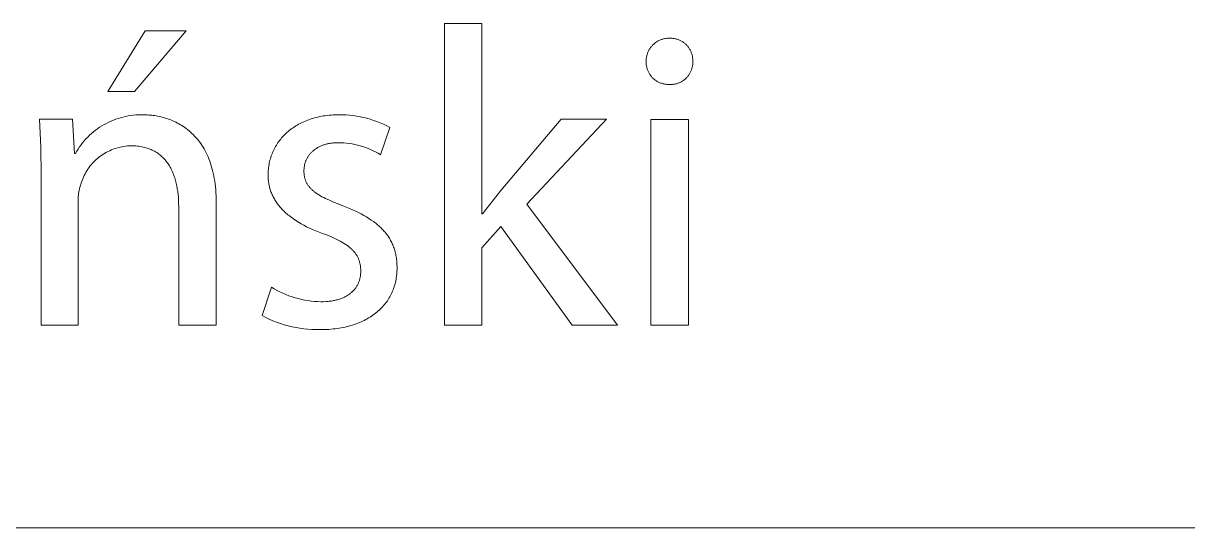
# Model space of a CAD drawing. Header units: millimetres. Extents: x 3269 to 7089, y 1744 to 4413.
# Drawn here: x 6548.9 to 6653.5, y 1743.8 to 1789.2 of the extents above; entities that cross this region are included whole.
import ezdxf

# ---------------------------------------------------------------- set-up
doc = ezdxf.new("R2010")
doc.units = ezdxf.units.MM
doc.header["$MEASUREMENT"] = 0
doc.layers.add('Domyślny', color=7, linetype='Continuous', true_color=0x000000)

msp = doc.modelspace()

# ---------------------------------------------------------------- linework, layer by layer
at = {"layer": 'Domyślny', "color": 18, "lineweight": 15, "true_color": 0x000000}
for p, q in [((6586.75, 1762.01), (6586.75, 1789.15)), ((6586.75, 1789.15), (6590.08, 1789.15)), ((6590.08, 1789.15), (6590.08, 1772.02)), ((6556.46, 1783.02), (6559.83, 1788.49)), ((6563.53, 1788.49), (6558.88, 1783.02)), ((6559.83, 1788.49), (6563.53, 1788.49)), ((6605.12, 1786.74), (6605.15, 1786.8)), ((6605.15, 1786.8), (6605.19, 1786.86)), ((6605.19, 1786.86), (6605.23, 1786.92)), ((6605.23, 1786.92), (6605.27, 1786.97)), ((6605.27, 1786.97), (6605.31, 1787.03)), ((6605.31, 1787.03), (6605.36, 1787.09)), ((6605.36, 1787.09), (6605.4, 1787.14)), ((6605.4, 1787.14), (6605.45, 1787.19)), ((6605.45, 1787.19), (6605.5, 1787.24)), ((6605.5, 1787.24), (6605.55, 1787.29)), ((6605.55, 1787.29), (6605.61, 1787.33)), ((6605.61, 1787.33), (6605.66, 1787.38)), ((6605.66, 1787.38), (6605.72, 1787.42)), ((6605.72, 1787.42), (6605.78, 1787.46)), ((6605.78, 1787.46), (6605.84, 1787.5)), ((6605.84, 1787.5), (6605.9, 1787.54)), ((6605.9, 1787.54), (6605.96, 1787.57)), ((6605.96, 1787.57), (6606.02, 1787.6)), ((6606.02, 1787.6), (6606.09, 1787.63)), ((6606.09, 1787.63), (6606.15, 1787.66)), ((6606.15, 1787.66), (6606.22, 1787.69)), ((6606.22, 1787.69), (6606.28, 1787.71)), ((6606.28, 1787.71), (6606.35, 1787.73)), ((6606.35, 1787.73), (6606.42, 1787.75)), ((6606.42, 1787.75), (6606.49, 1787.77)), ((6606.49, 1787.77), (6606.56, 1787.78)), ((6606.56, 1787.78), (6606.63, 1787.79)), ((6606.63, 1787.79), (6606.7, 1787.8)), ((6606.7, 1787.8), (6606.77, 1787.81)), ((6606.77, 1787.81), (6606.84, 1787.81)), ((6606.84, 1787.81), (6606.91, 1787.81)), ((6606.91, 1787.81), (6606.98, 1787.81)), ((6606.98, 1787.81), (6607.05, 1787.81)), ((6607.05, 1787.81), (6607.12, 1787.81)), ((6607.12, 1787.81), (6607.19, 1787.81)), ((6607.19, 1787.81), (6607.26, 1787.8)), ((6607.26, 1787.8), (6607.33, 1787.8)), ((6607.33, 1787.8), (6607.39, 1787.78)), ((6607.39, 1787.78), (6607.46, 1787.77)), ((6607.46, 1787.77), (6607.53, 1787.76)), ((6607.53, 1787.76), (6607.6, 1787.74)), ((6607.6, 1787.74), (6607.66, 1787.72)), ((6607.66, 1787.72), (6607.73, 1787.7)), ((6607.73, 1787.7), (6607.79, 1787.67)), ((6607.79, 1787.67), (6607.86, 1787.65)), ((6607.86, 1787.65), (6607.92, 1787.62)), ((6607.92, 1787.62), (6607.98, 1787.59)), ((6607.98, 1787.59), (6608.04, 1787.55)), ((6608.04, 1787.55), (6608.1, 1787.52)), ((6608.1, 1787.52), (6608.16, 1787.48)), ((6608.16, 1787.48), (6608.22, 1787.44)), ((6608.22, 1787.44), (6608.27, 1787.4)), ((6608.27, 1787.4), (6608.33, 1787.36)), ((6608.33, 1787.36), (6608.38, 1787.31)), ((6608.38, 1787.31), (6608.43, 1787.27)), ((6608.43, 1787.27), (6608.48, 1787.22)), ((6608.48, 1787.22), (6608.53, 1787.17)), ((6608.53, 1787.17), (6608.57, 1787.12)), ((6608.57, 1787.12), (6608.62, 1787.06)), ((6608.62, 1787.06), (6608.66, 1787.01)), ((6608.66, 1787.01), (6608.7, 1786.95)), ((6608.7, 1786.95), (6608.74, 1786.9)), ((6608.74, 1786.9), (6608.77, 1786.84)), ((6608.77, 1786.84), (6608.81, 1786.78)), ((6608.81, 1786.78), (6608.84, 1786.72)), ((6604.87, 1785.86), (6604.88, 1785.93)), ((6604.87, 1785.78), (6604.87, 1785.86)), ((6604.87, 1785.71), (6604.87, 1785.78)), ((6604.88, 1786), (6604.89, 1786.07)), ((6604.88, 1785.93), (6604.88, 1786)), ((6604.89, 1786.07), (6604.9, 1786.14)), ((6604.9, 1786.14), (6604.92, 1786.21)), ((6604.92, 1786.21), (6604.94, 1786.27)), ((6604.94, 1786.27), (6604.95, 1786.34)), ((6604.95, 1786.34), (6604.98, 1786.41)), ((6604.98, 1786.41), (6605, 1786.48)), ((6605, 1786.48), (6605.03, 1786.54)), ((6605.03, 1786.54), (6605.05, 1786.61)), ((6605.05, 1786.61), (6605.08, 1786.67)), ((6605.08, 1786.67), (6605.12, 1786.74)), ((6608.84, 1786.72), (6608.87, 1786.65)), ((6608.87, 1786.65), (6608.9, 1786.59)), ((6608.9, 1786.59), (6608.92, 1786.53)), ((6608.92, 1786.53), (6608.95, 1786.46)), ((6608.95, 1786.46), (6608.97, 1786.4)), ((6608.97, 1786.4), (6608.99, 1786.33)), ((6608.99, 1786.33), (6609.01, 1786.26)), ((6609.01, 1786.26), (6609.02, 1786.2)), ((6609.02, 1786.2), (6609.03, 1786.13)), ((6609.03, 1786.13), (6609.04, 1786.06)), ((6609.04, 1786.06), (6609.05, 1785.99)), ((6609.05, 1785.99), (6609.05, 1785.92)), ((6609.05, 1785.92), (6609.06, 1785.85)), ((6609.06, 1785.78), (6609.05, 1785.71)), ((6609.06, 1785.85), (6609.06, 1785.78)), ((6604.87, 1785.64), (6604.87, 1785.71)), ((6604.87, 1785.58), (6604.87, 1785.64)), ((6604.88, 1785.51), (6604.87, 1785.58)), ((6604.88, 1785.44), (6604.88, 1785.51)), ((6604.89, 1785.37), (6604.88, 1785.44)), ((6604.9, 1785.3), (6604.89, 1785.37)), ((6604.92, 1785.23), (6604.9, 1785.3)), ((6604.93, 1785.17), (6604.92, 1785.23)), ((6604.95, 1785.1), (6604.93, 1785.17)), ((6604.97, 1785.03), (6604.95, 1785.1)), ((6604.99, 1784.97), (6604.97, 1785.03)), ((6605.02, 1784.9), (6604.99, 1784.97)), ((6605.04, 1784.84), (6605.02, 1784.9)), ((6605.07, 1784.78), (6605.04, 1784.84)), ((6605.11, 1784.72), (6605.07, 1784.78)), ((6605.14, 1784.66), (6605.11, 1784.72)), ((6608.83, 1784.73), (6608.8, 1784.67)), ((6608.86, 1784.79), (6608.83, 1784.73)), ((6608.89, 1784.85), (6608.86, 1784.79)), ((6608.92, 1784.91), (6608.89, 1784.85)), ((6608.94, 1784.98), (6608.92, 1784.91)), ((6608.96, 1785.04), (6608.94, 1784.98)), ((6608.98, 1785.11), (6608.96, 1785.04)), ((6609, 1785.17), (6608.98, 1785.11)), ((6609.01, 1785.24), (6609, 1785.17)), ((6609.03, 1785.31), (6609.01, 1785.24)), ((6609.04, 1785.37), (6609.03, 1785.31)), ((6609.05, 1785.44), (6609.04, 1785.37)), ((6609.05, 1785.71), (6609.06, 1785.65)), ((6609.06, 1785.65), (6609.05, 1785.58)), ((6609.05, 1785.58), (6609.05, 1785.51)), ((6609.05, 1785.51), (6609.05, 1785.44)), ((6605.17, 1784.6), (6605.14, 1784.66)), ((6605.21, 1784.54), (6605.17, 1784.6)), ((6605.25, 1784.48), (6605.21, 1784.54)), ((6605.29, 1784.43), (6605.25, 1784.48)), ((6605.34, 1784.37), (6605.29, 1784.43)), ((6605.38, 1784.32), (6605.34, 1784.37)), ((6605.43, 1784.27), (6605.38, 1784.32)), ((6605.48, 1784.22), (6605.43, 1784.27)), ((6605.53, 1784.17), (6605.48, 1784.22)), ((6605.58, 1784.13), (6605.53, 1784.17)), ((6605.63, 1784.09), (6605.58, 1784.13)), ((6605.69, 1784.04), (6605.63, 1784.09)), ((6605.75, 1784), (6605.69, 1784.04)), ((6605.8, 1783.97), (6605.75, 1784)), ((6605.86, 1783.93), (6605.8, 1783.97)), ((6605.92, 1783.9), (6605.86, 1783.93)), ((6605.98, 1783.86), (6605.92, 1783.9)), ((6606.05, 1783.83), (6605.98, 1783.86)), ((6606.11, 1783.81), (6606.05, 1783.83)), ((6606.17, 1783.78), (6606.11, 1783.81)), ((6606.24, 1783.76), (6606.17, 1783.78)), ((6606.3, 1783.74), (6606.24, 1783.76)), ((6606.37, 1783.72), (6606.3, 1783.74)), ((6606.44, 1783.7), (6606.37, 1783.72)), ((6606.51, 1783.69), (6606.44, 1783.7)), ((6606.57, 1783.68), (6606.51, 1783.69)), ((6606.64, 1783.67), (6606.57, 1783.68)), ((6606.71, 1783.66), (6606.64, 1783.67)), ((6606.78, 1783.66), (6606.71, 1783.66)), ((6606.85, 1783.65), (6606.78, 1783.66)), ((6606.92, 1783.65), (6606.85, 1783.65)), ((6606.99, 1783.65), (6606.92, 1783.65)), ((6607.05, 1783.65), (6606.99, 1783.65)), ((6607.12, 1783.65), (6607.05, 1783.65)), ((6607.19, 1783.65), (6607.12, 1783.65)), ((6607.26, 1783.66), (6607.19, 1783.65)), ((6607.33, 1783.67), (6607.26, 1783.66)), ((6607.39, 1783.68), (6607.33, 1783.67)), ((6607.46, 1783.69), (6607.39, 1783.68)), ((6607.53, 1783.7), (6607.46, 1783.69)), ((6607.59, 1783.72), (6607.53, 1783.7)), ((6607.66, 1783.74), (6607.59, 1783.72)), ((6607.72, 1783.76), (6607.66, 1783.74)), ((6607.79, 1783.79), (6607.72, 1783.76)), ((6607.85, 1783.81), (6607.79, 1783.79)), ((6607.91, 1783.84), (6607.85, 1783.81)), ((6607.97, 1783.87), (6607.91, 1783.84)), ((6608.03, 1783.9), (6607.97, 1783.87)), ((6608.09, 1783.94), (6608.03, 1783.9)), ((6608.15, 1783.97), (6608.09, 1783.94)), ((6608.21, 1784.01), (6608.15, 1783.97)), ((6608.26, 1784.05), (6608.21, 1784.01)), ((6608.32, 1784.09), (6608.26, 1784.05)), ((6608.37, 1784.14), (6608.32, 1784.09)), ((6608.42, 1784.18), (6608.37, 1784.14)), ((6608.47, 1784.23), (6608.42, 1784.18)), ((6608.52, 1784.28), (6608.47, 1784.23)), ((6608.56, 1784.33), (6608.52, 1784.28)), ((6608.61, 1784.38), (6608.56, 1784.33)), ((6608.65, 1784.44), (6608.61, 1784.38)), ((6608.69, 1784.49), (6608.65, 1784.44)), ((6608.73, 1784.55), (6608.69, 1784.49)), ((6608.76, 1784.61), (6608.73, 1784.55)), ((6608.8, 1784.67), (6608.76, 1784.61)), ((6558.88, 1783.02), (6556.46, 1783.02)), ((6550.44, 1778.01), (6550.32, 1780.52)), ((6550.32, 1780.52), (6553.29, 1780.52)), ((6553.29, 1780.52), (6553.48, 1777.45)), ((6556.97, 1780.44), (6557.18, 1780.52)), ((6557.18, 1780.52), (6557.4, 1780.6)), ((6557.4, 1780.6), (6557.62, 1780.66)), ((6557.62, 1780.66), (6557.85, 1780.72)), ((6557.85, 1780.72), (6558.07, 1780.77)), ((6558.07, 1780.77), (6558.3, 1780.82)), ((6558.3, 1780.82), (6558.53, 1780.86)), ((6558.53, 1780.86), (6558.76, 1780.88)), ((6558.76, 1780.88), (6558.99, 1780.91)), ((6558.99, 1780.91), (6559.22, 1780.92)), ((6559.22, 1780.92), (6559.45, 1780.93)), ((6559.45, 1780.93), (6559.68, 1780.92)), ((6559.68, 1780.92), (6559.8, 1780.92)), ((6559.8, 1780.92), (6559.92, 1780.92)), ((6559.92, 1780.92), (6560.05, 1780.91)), ((6560.05, 1780.91), (6560.17, 1780.9)), ((6560.17, 1780.9), (6560.3, 1780.89)), ((6560.3, 1780.89), (6560.43, 1780.88)), ((6560.43, 1780.88), (6560.56, 1780.86)), ((6560.56, 1780.86), (6560.69, 1780.85)), ((6560.69, 1780.85), (6560.83, 1780.82)), ((6560.83, 1780.82), (6560.96, 1780.8)), ((6560.96, 1780.8), (6561.1, 1780.77)), ((6561.1, 1780.77), (6561.23, 1780.74)), ((6561.23, 1780.74), (6561.37, 1780.71)), ((6561.37, 1780.71), (6561.5, 1780.67)), ((6561.5, 1780.67), (6561.64, 1780.63)), ((6561.64, 1780.63), (6561.78, 1780.59)), ((6561.78, 1780.59), (6561.92, 1780.54)), ((6561.92, 1780.54), (6562.05, 1780.49)), ((6562.05, 1780.49), (6562.19, 1780.43)), ((6574.44, 1780.45), (6574.59, 1780.5)), ((6574.59, 1780.5), (6574.74, 1780.55)), ((6574.74, 1780.55), (6574.89, 1780.6)), ((6574.89, 1780.6), (6575.04, 1780.64)), ((6575.04, 1780.64), (6575.2, 1780.68)), ((6575.2, 1780.68), (6575.36, 1780.72)), ((6575.36, 1780.72), (6575.52, 1780.76)), ((6575.52, 1780.76), (6575.68, 1780.79)), ((6575.68, 1780.79), (6575.85, 1780.82)), ((6575.85, 1780.82), (6576.02, 1780.84)), ((6576.02, 1780.84), (6576.19, 1780.87)), ((6576.19, 1780.87), (6576.36, 1780.89)), ((6576.36, 1780.89), (6576.54, 1780.9)), ((6576.54, 1780.9), (6576.72, 1780.91)), ((6576.72, 1780.91), (6576.9, 1780.92)), ((6576.9, 1780.92), (6577.08, 1780.93)), ((6577.08, 1780.93), (6577.27, 1780.93)), ((6577.27, 1780.93), (6577.58, 1780.93)), ((6577.58, 1780.93), (6577.9, 1780.91)), ((6577.9, 1780.91), (6578.21, 1780.89)), ((6578.21, 1780.89), (6578.53, 1780.85)), ((6578.53, 1780.85), (6578.84, 1780.81)), ((6578.84, 1780.81), (6579.15, 1780.75)), ((6579.15, 1780.75), (6579.46, 1780.69)), ((6579.46, 1780.69), (6579.77, 1780.61)), ((6579.77, 1780.61), (6580.07, 1780.52)), ((6580.07, 1780.52), (6580.37, 1780.42)), ((6591.81, 1774.13), (6597.23, 1780.52)), ((6601.29, 1780.52), (6594.14, 1772.9)), ((6597.23, 1780.52), (6601.29, 1780.52)), ((6605.3, 1780.51), (6608.67, 1780.51)), ((6605.3, 1762), (6605.3, 1780.51)), ((6608.67, 1780.51), (6608.67, 1762)), ((6555.19, 1779.39), (6555.37, 1779.53)), ((6555.37, 1779.53), (6555.55, 1779.67)), ((6555.55, 1779.67), (6555.74, 1779.8)), ((6555.74, 1779.8), (6555.94, 1779.92)), ((6555.94, 1779.92), (6556.14, 1780.04)), ((6556.14, 1780.04), (6556.34, 1780.15)), ((6556.34, 1780.15), (6556.55, 1780.25)), ((6556.55, 1780.25), (6556.76, 1780.35)), ((6556.76, 1780.35), (6556.97, 1780.44)), ((6562.19, 1780.43), (6562.33, 1780.38)), ((6562.33, 1780.38), (6562.46, 1780.31)), ((6562.46, 1780.31), (6562.6, 1780.25)), ((6562.6, 1780.25), (6562.74, 1780.18)), ((6562.74, 1780.18), (6562.87, 1780.11)), ((6562.87, 1780.11), (6563.01, 1780.03)), ((6563.01, 1780.03), (6563.14, 1779.95)), ((6563.14, 1779.95), (6563.27, 1779.86)), ((6563.27, 1779.86), (6563.4, 1779.77)), ((6563.4, 1779.77), (6563.53, 1779.68)), ((6563.53, 1779.68), (6563.66, 1779.58)), ((6563.66, 1779.58), (6563.78, 1779.47)), ((6563.78, 1779.47), (6563.91, 1779.37)), ((6572.68, 1779.42), (6572.79, 1779.51)), ((6572.79, 1779.51), (6572.9, 1779.6)), ((6572.9, 1779.6), (6573.02, 1779.68)), ((6573.02, 1779.68), (6573.13, 1779.76)), ((6573.13, 1779.76), (6573.25, 1779.84)), ((6573.25, 1779.84), (6573.37, 1779.92)), ((6573.37, 1779.92), (6573.5, 1780)), ((6573.5, 1780), (6573.62, 1780.07)), ((6573.62, 1780.07), (6573.75, 1780.14)), ((6573.75, 1780.14), (6573.89, 1780.21)), ((6573.89, 1780.21), (6574.02, 1780.27)), ((6574.02, 1780.27), (6574.16, 1780.33)), ((6574.16, 1780.33), (6574.3, 1780.39)), ((6574.3, 1780.39), (6574.44, 1780.45)), ((6580.37, 1780.42), (6580.67, 1780.32)), ((6580.67, 1780.32), (6580.97, 1780.2)), ((6580.97, 1780.2), (6581.26, 1780.07)), ((6581.82, 1779.78), (6580.98, 1777.34)), ((6581.26, 1780.07), (6581.54, 1779.93)), ((6581.54, 1779.93), (6581.82, 1779.78)), ((6554.07, 1778.22), (6554.21, 1778.4)), ((6554.21, 1778.4), (6554.36, 1778.58)), ((6554.36, 1778.58), (6554.51, 1778.75)), ((6554.51, 1778.75), (6554.67, 1778.92)), ((6554.67, 1778.92), (6554.84, 1779.08)), ((6554.84, 1779.08), (6555.01, 1779.24)), ((6555.01, 1779.24), (6555.19, 1779.39)), ((6563.91, 1779.37), (6564.03, 1779.25)), ((6564.03, 1779.25), (6564.15, 1779.14)), ((6564.15, 1779.14), (6564.27, 1779.01)), ((6564.27, 1779.01), (6564.38, 1778.89)), ((6564.38, 1778.89), (6564.5, 1778.76)), ((6564.5, 1778.76), (6564.61, 1778.62)), ((6564.61, 1778.62), (6564.72, 1778.48)), ((6564.72, 1778.48), (6564.82, 1778.33)), ((6571.7, 1778.3), (6571.77, 1778.42)), ((6571.77, 1778.42), (6571.85, 1778.52)), ((6571.85, 1778.52), (6571.93, 1778.63)), ((6571.93, 1778.63), (6572.02, 1778.74)), ((6572.02, 1778.74), (6572.1, 1778.84)), ((6572.1, 1778.84), (6572.19, 1778.94)), ((6572.19, 1778.94), (6572.28, 1779.04)), ((6572.28, 1779.04), (6572.38, 1779.14)), ((6572.38, 1779.14), (6572.48, 1779.24)), ((6572.48, 1779.24), (6572.58, 1779.33)), ((6572.58, 1779.33), (6572.68, 1779.42)), ((6576.83, 1778.4), (6576.74, 1778.39)), ((6576.92, 1778.4), (6576.83, 1778.4)), ((6577.01, 1778.41), (6576.92, 1778.4)), ((6577.1, 1778.41), (6577.01, 1778.41)), ((6577.19, 1778.41), (6577.1, 1778.41)), ((6577.44, 1778.41), (6577.19, 1778.41)), ((6577.69, 1778.39), (6577.44, 1778.41)), ((6577.94, 1778.37), (6577.69, 1778.39)), ((6550.47, 1775.5), (6550.44, 1778.01)), ((6553.48, 1777.45), (6553.56, 1777.45)), ((6553.56, 1777.45), (6553.68, 1777.65)), ((6553.68, 1777.65), (6553.8, 1777.85)), ((6553.8, 1777.85), (6553.93, 1778.04)), ((6553.93, 1778.04), (6554.07, 1778.22)), ((6556.08, 1777.39), (6555.94, 1777.3)), ((6556.22, 1777.48), (6556.08, 1777.39)), ((6556.36, 1777.56), (6556.22, 1777.48)), ((6556.51, 1777.63), (6556.36, 1777.56)), ((6556.66, 1777.7), (6556.51, 1777.63)), ((6556.81, 1777.77), (6556.66, 1777.7)), ((6556.96, 1777.83), (6556.81, 1777.77)), ((6557.11, 1777.89), (6556.96, 1777.83)), ((6557.27, 1777.94), (6557.11, 1777.89)), ((6557.43, 1777.98), (6557.27, 1777.94)), ((6557.59, 1778.02), (6557.43, 1777.98)), ((6557.75, 1778.05), (6557.59, 1778.02)), ((6557.91, 1778.08), (6557.75, 1778.05)), ((6558.07, 1778.1), (6557.91, 1778.08)), ((6558.23, 1778.12), (6558.07, 1778.1)), ((6558.4, 1778.13), (6558.23, 1778.12)), ((6558.56, 1778.14), (6558.4, 1778.13)), ((6558.71, 1778.14), (6558.56, 1778.14)), ((6558.85, 1778.13), (6558.71, 1778.14)), ((6558.99, 1778.12), (6558.85, 1778.13)), ((6559.13, 1778.11), (6558.99, 1778.12)), ((6559.27, 1778.09), (6559.13, 1778.11)), ((6559.4, 1778.07), (6559.27, 1778.09)), ((6559.53, 1778.05), (6559.4, 1778.07)), ((6559.66, 1778.02), (6559.53, 1778.05)), ((6559.78, 1778), (6559.66, 1778.02)), ((6559.9, 1777.96), (6559.78, 1778)), ((6560.02, 1777.93), (6559.9, 1777.96)), ((6560.14, 1777.89), (6560.02, 1777.93)), ((6560.25, 1777.85), (6560.14, 1777.89)), ((6560.36, 1777.8), (6560.25, 1777.85)), ((6560.47, 1777.75), (6560.36, 1777.8)), ((6560.57, 1777.7), (6560.47, 1777.75)), ((6560.67, 1777.65), (6560.57, 1777.7)), ((6560.77, 1777.59), (6560.67, 1777.65)), ((6560.87, 1777.53), (6560.77, 1777.59)), ((6560.96, 1777.47), (6560.87, 1777.53)), ((6561.05, 1777.4), (6560.96, 1777.47)), ((6561.14, 1777.34), (6561.05, 1777.4)), ((6564.82, 1778.33), (6564.93, 1778.18)), ((6564.93, 1778.18), (6565.03, 1778.02)), ((6565.03, 1778.02), (6565.12, 1777.86)), ((6565.12, 1777.86), (6565.22, 1777.69)), ((6565.22, 1777.69), (6565.31, 1777.51)), ((6565.31, 1777.51), (6565.39, 1777.33)), ((6571.17, 1777.23), (6571.22, 1777.36)), ((6571.22, 1777.36), (6571.27, 1777.48)), ((6571.27, 1777.48), (6571.32, 1777.6)), ((6571.32, 1777.6), (6571.37, 1777.72)), ((6571.37, 1777.72), (6571.43, 1777.84)), ((6571.43, 1777.84), (6571.49, 1777.96)), ((6571.49, 1777.96), (6571.56, 1778.08)), ((6571.56, 1778.08), (6571.63, 1778.19)), ((6571.63, 1778.19), (6571.7, 1778.3)), ((6574.63, 1777.39), (6574.59, 1777.34)), ((6574.67, 1777.44), (6574.63, 1777.39)), ((6574.71, 1777.49), (6574.67, 1777.44)), ((6574.75, 1777.53), (6574.71, 1777.49)), ((6574.8, 1777.58), (6574.75, 1777.53)), ((6574.85, 1777.62), (6574.8, 1777.58)), ((6574.9, 1777.67), (6574.85, 1777.62)), ((6574.95, 1777.71), (6574.9, 1777.67)), ((6575, 1777.75), (6574.95, 1777.71)), ((6575.05, 1777.79), (6575, 1777.75)), ((6575.1, 1777.83), (6575.05, 1777.79)), ((6575.16, 1777.87), (6575.1, 1777.83)), ((6575.22, 1777.9), (6575.16, 1777.87)), ((6575.27, 1777.94), (6575.22, 1777.9)), ((6575.33, 1777.98), (6575.27, 1777.94)), ((6575.4, 1778.01), (6575.33, 1777.98)), ((6575.46, 1778.04), (6575.4, 1778.01)), ((6575.52, 1778.07), (6575.46, 1778.04)), ((6575.59, 1778.1), (6575.52, 1778.07)), ((6575.66, 1778.13), (6575.59, 1778.1)), ((6575.72, 1778.16), (6575.66, 1778.13)), ((6575.79, 1778.19), (6575.72, 1778.16)), ((6575.86, 1778.21), (6575.79, 1778.19)), ((6575.94, 1778.23), (6575.86, 1778.21)), ((6576.01, 1778.26), (6575.94, 1778.23)), ((6576.09, 1778.28), (6576.01, 1778.26)), ((6576.16, 1778.3), (6576.09, 1778.28)), ((6576.24, 1778.31), (6576.16, 1778.3)), ((6576.32, 1778.33), (6576.24, 1778.31)), ((6576.4, 1778.35), (6576.32, 1778.33)), ((6576.48, 1778.36), (6576.4, 1778.35)), ((6576.57, 1778.37), (6576.48, 1778.36)), ((6576.65, 1778.38), (6576.57, 1778.37)), ((6576.74, 1778.39), (6576.65, 1778.38)), ((6578.18, 1778.34), (6577.94, 1778.37)), ((6578.43, 1778.3), (6578.18, 1778.34)), ((6578.68, 1778.26), (6578.43, 1778.3)), ((6578.92, 1778.2), (6578.68, 1778.26)), ((6579.16, 1778.14), (6578.92, 1778.2)), ((6579.4, 1778.07), (6579.16, 1778.14)), ((6579.63, 1777.99), (6579.4, 1778.07)), ((6579.87, 1777.9), (6579.63, 1777.99)), ((6580.1, 1777.8), (6579.87, 1777.9)), ((6580.32, 1777.7), (6580.1, 1777.8)), ((6580.55, 1777.59), (6580.32, 1777.7)), ((6580.77, 1777.47), (6580.55, 1777.59)), ((6580.98, 1777.34), (6580.77, 1777.47)), ((6554.98, 1776.42), (6554.87, 1776.3)), ((6555.08, 1776.55), (6554.98, 1776.42)), ((6555.2, 1776.67), (6555.08, 1776.55)), ((6555.31, 1776.78), (6555.2, 1776.67)), ((6555.43, 1776.9), (6555.31, 1776.78)), ((6555.55, 1777), (6555.43, 1776.9)), ((6555.68, 1777.11), (6555.55, 1777)), ((6555.81, 1777.21), (6555.68, 1777.11)), ((6555.94, 1777.3), (6555.81, 1777.21)), ((6561.23, 1777.26), (6561.14, 1777.34)), ((6561.31, 1777.19), (6561.23, 1777.26)), ((6561.39, 1777.12), (6561.31, 1777.19)), ((6561.47, 1777.04), (6561.39, 1777.12)), ((6561.55, 1776.96), (6561.47, 1777.04)), ((6561.62, 1776.87), (6561.55, 1776.96)), ((6561.7, 1776.79), (6561.62, 1776.87)), ((6561.76, 1776.7), (6561.7, 1776.79)), ((6561.83, 1776.61), (6561.76, 1776.7)), ((6561.9, 1776.52), (6561.83, 1776.61)), ((6561.96, 1776.42), (6561.9, 1776.52)), ((6562.02, 1776.33), (6561.96, 1776.42)), ((6562.07, 1776.23), (6562.02, 1776.33)), ((6565.39, 1777.33), (6565.48, 1777.15)), ((6565.48, 1777.15), (6565.56, 1776.96)), ((6565.56, 1776.96), (6565.63, 1776.76)), ((6565.63, 1776.76), (6565.7, 1776.56)), ((6565.7, 1776.56), (6565.77, 1776.35)), ((6565.77, 1776.35), (6565.83, 1776.13)), ((6570.92, 1776.19), (6570.94, 1776.32)), ((6570.94, 1776.32), (6570.97, 1776.45)), ((6570.97, 1776.45), (6570.99, 1776.59)), ((6570.99, 1776.59), (6571.02, 1776.72)), ((6571.02, 1776.72), (6571.05, 1776.85)), ((6571.05, 1776.85), (6571.09, 1776.98)), ((6571.09, 1776.98), (6571.13, 1777.1)), ((6571.13, 1777.1), (6571.17, 1777.23)), ((6574.14, 1776.32), (6574.13, 1776.26)), ((6574.15, 1776.39), (6574.14, 1776.32)), ((6574.16, 1776.45), (6574.15, 1776.39)), ((6574.18, 1776.51), (6574.16, 1776.45)), ((6574.19, 1776.57), (6574.18, 1776.51)), ((6574.21, 1776.63), (6574.19, 1776.57)), ((6574.23, 1776.69), (6574.21, 1776.63)), ((6574.25, 1776.75), (6574.23, 1776.69)), ((6574.28, 1776.8), (6574.25, 1776.75)), ((6574.3, 1776.86), (6574.28, 1776.8)), ((6574.33, 1776.92), (6574.3, 1776.86)), ((6574.35, 1776.97), (6574.33, 1776.92)), ((6574.38, 1777.03), (6574.35, 1776.97)), ((6574.41, 1777.08), (6574.38, 1777.03)), ((6574.45, 1777.13), (6574.41, 1777.08)), ((6574.48, 1777.19), (6574.45, 1777.13)), ((6574.51, 1777.24), (6574.48, 1777.19)), ((6574.55, 1777.29), (6574.51, 1777.24)), ((6574.59, 1777.34), (6574.55, 1777.29)), ((6550.47, 1762.01), (6550.47, 1775.5)), ((6554.28, 1775.32), (6554.22, 1775.17)), ((6554.35, 1775.47), (6554.28, 1775.32)), ((6554.43, 1775.61), (6554.35, 1775.47)), ((6554.51, 1775.75), (6554.43, 1775.61)), ((6554.59, 1775.89), (6554.51, 1775.75)), ((6554.68, 1776.03), (6554.59, 1775.89)), ((6554.78, 1776.17), (6554.68, 1776.03)), ((6554.87, 1776.3), (6554.78, 1776.17)), ((6562.13, 1776.13), (6562.07, 1776.23)), ((6562.18, 1776.03), (6562.13, 1776.13)), ((6562.23, 1775.92), (6562.18, 1776.03)), ((6562.28, 1775.81), (6562.23, 1775.92)), ((6562.33, 1775.71), (6562.28, 1775.81)), ((6562.37, 1775.6), (6562.33, 1775.71)), ((6562.41, 1775.48), (6562.37, 1775.6)), ((6562.45, 1775.37), (6562.41, 1775.48)), ((6562.49, 1775.26), (6562.45, 1775.37)), ((6562.53, 1775.14), (6562.49, 1775.26)), ((6565.83, 1776.13), (6565.89, 1775.91)), ((6565.89, 1775.91), (6565.95, 1775.68)), ((6565.95, 1775.68), (6566, 1775.45)), ((6566, 1775.45), (6566.04, 1775.21)), ((6570.88, 1775.64), (6570.89, 1775.78)), ((6570.88, 1775.5), (6570.88, 1775.64)), ((6570.88, 1775.39), (6570.88, 1775.5)), ((6570.89, 1775.29), (6570.88, 1775.39)), ((6570.89, 1775.78), (6570.9, 1775.91)), ((6570.89, 1775.19), (6570.89, 1775.29)), ((6570.9, 1775.91), (6570.91, 1776.05)), ((6570.91, 1776.05), (6570.92, 1776.19)), ((6574.11, 1776.07), (6574.1, 1776.01)), ((6574.1, 1776.01), (6574.1, 1775.94)), ((6574.1, 1775.94), (6574.1, 1775.88)), ((6574.1, 1775.88), (6574.1, 1775.81)), ((6574.1, 1775.81), (6574.1, 1775.74)), ((6574.1, 1775.74), (6574.11, 1775.67)), ((6574.12, 1776.2), (6574.11, 1776.14)), ((6574.11, 1776.14), (6574.11, 1776.07)), ((6574.11, 1775.67), (6574.11, 1775.6)), ((6574.11, 1775.6), (6574.12, 1775.54)), ((6574.13, 1776.26), (6574.12, 1776.2)), ((6574.12, 1775.54), (6574.13, 1775.47)), ((6574.13, 1775.47), (6574.14, 1775.41)), ((6574.14, 1775.41), (6574.15, 1775.34)), ((6574.15, 1775.34), (6574.16, 1775.28)), ((6574.16, 1775.28), (6574.18, 1775.22)), ((6553.94, 1774.28), (6553.9, 1774.14)), ((6553.97, 1774.42), (6553.94, 1774.28)), ((6554.01, 1774.56), (6553.97, 1774.42)), ((6554.06, 1774.7), (6554.01, 1774.56)), ((6554.11, 1774.86), (6554.06, 1774.7)), ((6554.16, 1775.01), (6554.11, 1774.86)), ((6554.22, 1775.17), (6554.16, 1775.01)), ((6562.56, 1775.02), (6562.53, 1775.14)), ((6562.59, 1774.9), (6562.56, 1775.02)), ((6562.62, 1774.78), (6562.59, 1774.9)), ((6562.68, 1774.53), (6562.62, 1774.78)), ((6562.72, 1774.28), (6562.68, 1774.53)), ((6562.76, 1774.02), (6562.72, 1774.28)), ((6566.04, 1775.21), (6566.08, 1774.96)), ((6566.08, 1774.96), (6566.12, 1774.71)), ((6566.12, 1774.71), (6566.15, 1774.45)), ((6566.15, 1774.45), (6566.17, 1774.18)), ((6570.9, 1775.09), (6570.89, 1775.19)), ((6570.91, 1774.99), (6570.9, 1775.09)), ((6570.92, 1774.89), (6570.91, 1774.99)), ((6570.94, 1774.79), (6570.92, 1774.89)), ((6570.95, 1774.69), (6570.94, 1774.79)), ((6570.97, 1774.59), (6570.95, 1774.69)), ((6571, 1774.49), (6570.97, 1774.59)), ((6571.02, 1774.39), (6571, 1774.49)), ((6571.05, 1774.29), (6571.02, 1774.39)), ((6571.08, 1774.2), (6571.05, 1774.29)), ((6574.18, 1775.22), (6574.2, 1775.16)), ((6574.2, 1775.16), (6574.22, 1775.1)), ((6574.22, 1775.1), (6574.24, 1775.04)), ((6574.24, 1775.04), (6574.26, 1774.99)), ((6574.26, 1774.99), (6574.28, 1774.93)), ((6574.28, 1774.93), (6574.31, 1774.87)), ((6574.31, 1774.87), (6574.33, 1774.82)), ((6574.33, 1774.82), (6574.36, 1774.76)), ((6574.36, 1774.76), (6574.39, 1774.71)), ((6574.39, 1774.71), (6574.43, 1774.66)), ((6574.43, 1774.66), (6574.46, 1774.61)), ((6574.46, 1774.61), (6574.5, 1774.56)), ((6574.5, 1774.56), (6574.53, 1774.51)), ((6574.53, 1774.51), (6574.57, 1774.46)), ((6574.57, 1774.46), (6574.61, 1774.41)), ((6574.61, 1774.41), (6574.66, 1774.36)), ((6574.66, 1774.36), (6574.7, 1774.31)), ((6574.7, 1774.31), (6574.75, 1774.26)), ((6574.75, 1774.26), (6574.79, 1774.22)), ((6574.79, 1774.22), (6574.84, 1774.17)), ((6553.82, 1773.42), (6553.81, 1773.27)), ((6553.81, 1773.27), (6553.81, 1773.13)), ((6553.84, 1773.71), (6553.82, 1773.56)), ((6553.82, 1773.56), (6553.82, 1773.42)), ((6553.85, 1773.85), (6553.84, 1773.71)), ((6553.88, 1774), (6553.85, 1773.85)), ((6553.9, 1774.14), (6553.88, 1774)), ((6562.79, 1773.76), (6562.76, 1774.02)), ((6562.82, 1773.49), (6562.79, 1773.76)), ((6562.83, 1773.22), (6562.82, 1773.49)), ((6562.84, 1772.95), (6562.83, 1773.22)), ((6566.17, 1774.18), (6566.19, 1773.91)), ((6566.19, 1773.91), (6566.21, 1773.63)), ((6566.21, 1773.63), (6566.21, 1773.34)), ((6566.21, 1773.34), (6566.22, 1773.05)), ((6571.11, 1774.1), (6571.08, 1774.2)), ((6571.14, 1774.01), (6571.11, 1774.1)), ((6571.18, 1773.91), (6571.14, 1774.01)), ((6571.22, 1773.82), (6571.18, 1773.91)), ((6571.26, 1773.73), (6571.22, 1773.82)), ((6571.3, 1773.63), (6571.26, 1773.73)), ((6571.35, 1773.54), (6571.3, 1773.63)), ((6571.4, 1773.45), (6571.35, 1773.54)), ((6571.45, 1773.36), (6571.4, 1773.45)), ((6571.5, 1773.27), (6571.45, 1773.36)), ((6571.55, 1773.18), (6571.5, 1773.27)), ((6571.61, 1773.09), (6571.55, 1773.18)), ((6574.84, 1774.17), (6574.89, 1774.12)), ((6574.89, 1774.12), (6574.95, 1774.08)), ((6574.95, 1774.08), (6575, 1774.03)), ((6575, 1774.03), (6575.06, 1773.99)), ((6575.06, 1773.99), (6575.12, 1773.95)), ((6575.12, 1773.95), (6575.18, 1773.9)), ((6575.18, 1773.9), (6575.3, 1773.82)), ((6575.3, 1773.82), (6575.44, 1773.73)), ((6575.44, 1773.73), (6575.58, 1773.65)), ((6575.58, 1773.65), (6575.72, 1773.56)), ((6575.72, 1773.56), (6575.88, 1773.48)), ((6575.88, 1773.48), (6576.04, 1773.4)), ((6576.04, 1773.4), (6576.39, 1773.24)), ((6576.39, 1773.24), (6576.76, 1773.07)), ((6590.16, 1772.02), (6591.81, 1774.13)), ((6553.81, 1773.13), (6553.81, 1762.01)), ((6562.85, 1772.67), (6562.84, 1772.95)), ((6562.85, 1762.01), (6562.85, 1772.67)), ((6566.22, 1773.05), (6566.22, 1762.01)), ((6571.67, 1773.01), (6571.61, 1773.09)), ((6571.73, 1772.92), (6571.67, 1773.01)), ((6571.8, 1772.83), (6571.73, 1772.92)), ((6571.87, 1772.75), (6571.8, 1772.83)), ((6571.94, 1772.66), (6571.87, 1772.75)), ((6572.01, 1772.58), (6571.94, 1772.66)), ((6572.08, 1772.5), (6572.01, 1772.58)), ((6572.16, 1772.41), (6572.08, 1772.5)), ((6572.24, 1772.33), (6572.16, 1772.41)), ((6572.32, 1772.25), (6572.24, 1772.33)), ((6572.4, 1772.17), (6572.32, 1772.25)), ((6572.49, 1772.09), (6572.4, 1772.17)), ((6576.76, 1773.07), (6577.17, 1772.91)), ((6577.17, 1772.91), (6577.61, 1772.74)), ((6577.61, 1772.74), (6577.91, 1772.62)), ((6577.91, 1772.62), (6578.19, 1772.51)), ((6578.19, 1772.51), (6578.47, 1772.39)), ((6578.47, 1772.39), (6578.74, 1772.26)), ((6578.74, 1772.26), (6579, 1772.14)), ((6579, 1772.14), (6579.25, 1772.01)), ((6594.14, 1772.9), (6602.28, 1762.01)), ((6572.58, 1772.01), (6572.49, 1772.09)), ((6572.67, 1771.93), (6572.58, 1772.01)), ((6572.77, 1771.86), (6572.67, 1771.93)), ((6572.96, 1771.71), (6572.77, 1771.86)), ((6573.17, 1771.56), (6572.96, 1771.71)), ((6573.38, 1771.41), (6573.17, 1771.56)), ((6573.61, 1771.27), (6573.38, 1771.41)), ((6573.84, 1771.13), (6573.61, 1771.27)), ((6574.09, 1771), (6573.84, 1771.13)), ((6579.25, 1772.01), (6579.49, 1771.88)), ((6579.49, 1771.88), (6579.73, 1771.74)), ((6579.73, 1771.74), (6579.95, 1771.61)), ((6579.95, 1771.61), (6580.16, 1771.46)), ((6580.16, 1771.46), (6580.37, 1771.32)), ((6580.37, 1771.32), (6580.47, 1771.24)), ((6580.47, 1771.24), (6580.56, 1771.17)), ((6580.56, 1771.17), (6580.66, 1771.09)), ((6580.66, 1771.09), (6580.75, 1771.01)), ((6590.08, 1772.02), (6590.16, 1772.02)), ((6574.34, 1770.86), (6574.09, 1771)), ((6574.61, 1770.73), (6574.34, 1770.86)), ((6574.88, 1770.61), (6574.61, 1770.73)), ((6575.17, 1770.49), (6574.88, 1770.61)), ((6575.46, 1770.37), (6575.17, 1770.49)), ((6575.77, 1770.26), (6575.46, 1770.37)), ((6576.21, 1770.09), (6575.77, 1770.26)), ((6576.63, 1769.91), (6576.21, 1770.09)), ((6580.75, 1771.01), (6580.84, 1770.94)), ((6580.84, 1770.94), (6580.92, 1770.86)), ((6580.92, 1770.86), (6581.01, 1770.78)), ((6581.01, 1770.78), (6581.09, 1770.7)), ((6581.09, 1770.7), (6581.17, 1770.61)), ((6581.17, 1770.61), (6581.25, 1770.53)), ((6581.25, 1770.53), (6581.32, 1770.44)), ((6581.32, 1770.44), (6581.39, 1770.36)), ((6581.39, 1770.36), (6581.46, 1770.27)), ((6581.46, 1770.27), (6581.53, 1770.18)), ((6581.53, 1770.18), (6581.6, 1770.09)), ((6581.6, 1770.09), (6581.66, 1770)), ((6591.81, 1770.88), (6590.08, 1768.97)), ((6598.2, 1762.01), (6591.81, 1770.88)), ((6576.82, 1769.83), (6576.63, 1769.91)), ((6577.01, 1769.74), (6576.82, 1769.83)), ((6577.19, 1769.65), (6577.01, 1769.74)), ((6577.36, 1769.57), (6577.19, 1769.65)), ((6577.52, 1769.48), (6577.36, 1769.57)), ((6577.67, 1769.39), (6577.52, 1769.48)), ((6577.81, 1769.29), (6577.67, 1769.39)), ((6577.95, 1769.2), (6577.81, 1769.29)), ((6578.02, 1769.16), (6577.95, 1769.2)), ((6578.08, 1769.11), (6578.02, 1769.16)), ((6578.14, 1769.06), (6578.08, 1769.11)), ((6578.2, 1769.01), (6578.14, 1769.06)), ((6578.26, 1768.96), (6578.2, 1769.01)), ((6581.66, 1770), (6581.72, 1769.91)), ((6581.72, 1769.91), (6581.78, 1769.82)), ((6581.78, 1769.82), (6581.84, 1769.72)), ((6581.84, 1769.72), (6581.89, 1769.63)), ((6581.89, 1769.63), (6581.94, 1769.53)), ((6581.94, 1769.53), (6581.99, 1769.43)), ((6581.99, 1769.43), (6582.04, 1769.33)), ((6582.04, 1769.33), (6582.08, 1769.23)), ((6582.08, 1769.23), (6582.12, 1769.13)), ((6582.12, 1769.13), (6582.16, 1769.03)), ((6582.16, 1769.03), (6582.2, 1768.92)), ((6578.32, 1768.91), (6578.26, 1768.96)), ((6578.37, 1768.87), (6578.32, 1768.91)), ((6578.42, 1768.82), (6578.37, 1768.87)), ((6578.47, 1768.76), (6578.42, 1768.82)), ((6578.52, 1768.71), (6578.47, 1768.76)), ((6578.57, 1768.66), (6578.52, 1768.71)), ((6578.62, 1768.61), (6578.57, 1768.66)), ((6578.66, 1768.56), (6578.62, 1768.61)), ((6578.7, 1768.5), (6578.66, 1768.56)), ((6578.74, 1768.45), (6578.7, 1768.5)), ((6578.78, 1768.4), (6578.74, 1768.45)), ((6578.82, 1768.34), (6578.78, 1768.4)), ((6578.85, 1768.28), (6578.82, 1768.34)), ((6578.88, 1768.23), (6578.85, 1768.28)), ((6578.92, 1768.17), (6578.88, 1768.23)), ((6578.94, 1768.11), (6578.92, 1768.17)), ((6578.97, 1768.05), (6578.94, 1768.11)), ((6579, 1767.99), (6578.97, 1768.05)), ((6579.02, 1767.93), (6579, 1767.99)), ((6579.05, 1767.87), (6579.02, 1767.93)), ((6582.2, 1768.92), (6582.23, 1768.81)), ((6582.23, 1768.81), (6582.27, 1768.71)), ((6582.27, 1768.71), (6582.3, 1768.6)), ((6582.3, 1768.6), (6582.32, 1768.49)), ((6582.32, 1768.49), (6582.35, 1768.37)), ((6582.35, 1768.37), (6582.37, 1768.26)), ((6582.37, 1768.26), (6582.39, 1768.14)), ((6582.39, 1768.14), (6582.41, 1768.03)), ((6582.41, 1768.03), (6582.43, 1767.91)), ((6590.08, 1768.97), (6590.08, 1762.01)), ((6579.07, 1767.81), (6579.05, 1767.87)), ((6579.09, 1767.75), (6579.07, 1767.81)), ((6579.11, 1767.68), (6579.09, 1767.75)), ((6579.12, 1767.62), (6579.11, 1767.68)), ((6579.14, 1767.55), (6579.12, 1767.62)), ((6579.15, 1767.49), (6579.14, 1767.55)), ((6579.17, 1767.42), (6579.15, 1767.49)), ((6579.18, 1767.35), (6579.17, 1767.42)), ((6579.19, 1767.28), (6579.18, 1767.35)), ((6579.19, 1767.21), (6579.19, 1767.28)), ((6579.2, 1767.14), (6579.19, 1767.21)), ((6579.21, 1767.07), (6579.2, 1767.14)), ((6579.21, 1767), (6579.21, 1767.07)), ((6579.21, 1766.92), (6579.21, 1767)), ((6579.21, 1766.85), (6579.21, 1766.92)), ((6582.43, 1767.91), (6582.44, 1767.79)), ((6582.44, 1767.79), (6582.45, 1767.67)), ((6582.45, 1767.67), (6582.46, 1767.55)), ((6582.46, 1767.55), (6582.46, 1767.42)), ((6582.46, 1767.42), (6582.47, 1767.29)), ((6582.47, 1767.01), (6582.46, 1766.86)), ((6582.47, 1767.29), (6582.47, 1767.17)), ((6582.47, 1767.17), (6582.47, 1767.01)), ((6579, 1765.78), (6579.02, 1765.84)), ((6579.02, 1765.84), (6579.05, 1765.91)), ((6579.05, 1765.91), (6579.07, 1765.97)), ((6579.07, 1765.97), (6579.09, 1766.03)), ((6579.09, 1766.03), (6579.11, 1766.1)), ((6579.11, 1766.1), (6579.13, 1766.16)), ((6579.13, 1766.16), (6579.14, 1766.23)), ((6579.14, 1766.23), (6579.16, 1766.3)), ((6579.16, 1766.3), (6579.17, 1766.36)), ((6579.17, 1766.36), (6579.18, 1766.43)), ((6579.18, 1766.43), (6579.19, 1766.5)), ((6579.19, 1766.5), (6579.2, 1766.57)), ((6579.2, 1766.64), (6579.21, 1766.71)), ((6579.2, 1766.57), (6579.2, 1766.64)), ((6579.21, 1766.78), (6579.21, 1766.85)), ((6579.21, 1766.71), (6579.21, 1766.78)), ((6582.32, 1765.86), (6582.29, 1765.72)), ((6582.35, 1766), (6582.32, 1765.86)), ((6582.38, 1766.14), (6582.35, 1766)), ((6582.4, 1766.28), (6582.38, 1766.14)), ((6582.42, 1766.42), (6582.4, 1766.28)), ((6582.44, 1766.57), (6582.42, 1766.42)), ((6582.45, 1766.72), (6582.44, 1766.57)), ((6582.46, 1766.86), (6582.45, 1766.72)), ((6570.35, 1762.88), (6571.19, 1765.44)), ((6571.19, 1765.44), (6571.44, 1765.29)), ((6571.44, 1765.29), (6571.69, 1765.14)), ((6571.69, 1765.14), (6571.95, 1765.01)), ((6571.95, 1765.01), (6572.22, 1764.89)), ((6572.22, 1764.89), (6572.49, 1764.77)), ((6578.16, 1764.78), (6578.22, 1764.82)), ((6578.22, 1764.82), (6578.28, 1764.87)), ((6578.28, 1764.87), (6578.33, 1764.91)), ((6578.33, 1764.91), (6578.39, 1764.96)), ((6578.39, 1764.96), (6578.44, 1765.01)), ((6578.44, 1765.01), (6578.49, 1765.06)), ((6578.49, 1765.06), (6578.54, 1765.11)), ((6578.54, 1765.11), (6578.59, 1765.16)), ((6578.59, 1765.16), (6578.64, 1765.21)), ((6578.64, 1765.21), (6578.68, 1765.26)), ((6578.68, 1765.26), (6578.72, 1765.32)), ((6578.72, 1765.32), (6578.76, 1765.37)), ((6578.76, 1765.37), (6578.8, 1765.43)), ((6578.8, 1765.43), (6578.84, 1765.49)), ((6578.84, 1765.49), (6578.87, 1765.54)), ((6578.87, 1765.54), (6578.91, 1765.6)), ((6578.91, 1765.6), (6578.94, 1765.66)), ((6578.94, 1765.66), (6578.97, 1765.72)), ((6578.97, 1765.72), (6579, 1765.78)), ((6581.94, 1764.8), (6581.88, 1764.68)), ((6582, 1764.93), (6581.94, 1764.8)), ((6582.06, 1765.06), (6582, 1764.93)), ((6582.11, 1765.19), (6582.06, 1765.06)), ((6582.16, 1765.32), (6582.11, 1765.19)), ((6582.21, 1765.45), (6582.16, 1765.32)), ((6582.25, 1765.58), (6582.21, 1765.45)), ((6582.29, 1765.72), (6582.25, 1765.58)), ((6572.49, 1764.77), (6572.76, 1764.66)), ((6572.76, 1764.66), (6573.04, 1764.57)), ((6573.04, 1764.57), (6573.32, 1764.48)), ((6573.32, 1764.48), (6573.6, 1764.4)), ((6573.6, 1764.4), (6573.88, 1764.33)), ((6573.88, 1764.33), (6574.17, 1764.27)), ((6574.17, 1764.27), (6574.46, 1764.22)), ((6574.46, 1764.22), (6574.75, 1764.18)), ((6574.75, 1764.18), (6575.04, 1764.15)), ((6575.04, 1764.15), (6575.33, 1764.13)), ((6575.33, 1764.13), (6575.63, 1764.11)), ((6575.63, 1764.11), (6575.85, 1764.12)), ((6575.85, 1764.12), (6576.07, 1764.13)), ((6576.07, 1764.13), (6576.28, 1764.14)), ((6576.28, 1764.14), (6576.38, 1764.16)), ((6576.38, 1764.16), (6576.48, 1764.17)), ((6576.48, 1764.17), (6576.58, 1764.18)), ((6576.58, 1764.18), (6576.68, 1764.2)), ((6576.68, 1764.2), (6576.77, 1764.22)), ((6576.77, 1764.22), (6576.86, 1764.24)), ((6576.86, 1764.24), (6576.95, 1764.26)), ((6576.95, 1764.26), (6577.04, 1764.28)), ((6577.04, 1764.28), (6577.13, 1764.3)), ((6577.13, 1764.3), (6577.22, 1764.33)), ((6577.22, 1764.33), (6577.3, 1764.35)), ((6577.3, 1764.35), (6577.38, 1764.38)), ((6577.38, 1764.38), (6577.46, 1764.41)), ((6577.46, 1764.41), (6577.54, 1764.44)), ((6577.54, 1764.44), (6577.62, 1764.47)), ((6577.62, 1764.47), (6577.69, 1764.51)), ((6577.69, 1764.51), (6577.76, 1764.54)), ((6577.76, 1764.54), (6577.83, 1764.58)), ((6577.83, 1764.58), (6577.9, 1764.62)), ((6577.9, 1764.62), (6577.97, 1764.66)), ((6577.97, 1764.66), (6578.04, 1764.7)), ((6578.04, 1764.7), (6578.1, 1764.74)), ((6578.1, 1764.74), (6578.16, 1764.78)), ((6581.26, 1763.77), (6581.16, 1763.66)), ((6581.35, 1763.87), (6581.26, 1763.77)), ((6581.43, 1763.98), (6581.35, 1763.87)), ((6581.52, 1764.09), (6581.43, 1763.98)), ((6581.6, 1764.21), (6581.52, 1764.09)), ((6581.67, 1764.32), (6581.6, 1764.21)), ((6581.74, 1764.44), (6581.67, 1764.32)), ((6581.81, 1764.56), (6581.74, 1764.44)), ((6581.88, 1764.68), (6581.81, 1764.56)), ((6570.67, 1762.71), (6570.35, 1762.88)), ((6570.99, 1762.56), (6570.67, 1762.71)), ((6580.05, 1762.74), (6579.92, 1762.66)), ((6580.18, 1762.82), (6580.05, 1762.74)), ((6580.3, 1762.9), (6580.18, 1762.82)), ((6580.42, 1762.99), (6580.3, 1762.9)), ((6580.54, 1763.08), (6580.42, 1762.99)), ((6580.65, 1763.17), (6580.54, 1763.08)), ((6580.76, 1763.26), (6580.65, 1763.17)), ((6580.86, 1763.36), (6580.76, 1763.26)), ((6580.97, 1763.46), (6580.86, 1763.36)), ((6581.07, 1763.56), (6580.97, 1763.46)), ((6581.16, 1763.66), (6581.07, 1763.56)), ((6553.81, 1762.01), (6550.47, 1762.01)), ((6566.22, 1762.01), (6562.85, 1762.01)), ((6571.32, 1762.41), (6570.99, 1762.56)), ((6571.65, 1762.28), (6571.32, 1762.41)), ((6571.99, 1762.16), (6571.65, 1762.28)), ((6572.34, 1762.05), (6571.99, 1762.16)), ((6572.68, 1761.95), (6572.34, 1762.05)), ((6573.03, 1761.86), (6572.68, 1761.95)), ((6573.39, 1761.79), (6573.03, 1761.86)), ((6573.74, 1761.73), (6573.39, 1761.79)), ((6574.1, 1761.68), (6573.74, 1761.73)), ((6574.46, 1761.64), (6574.1, 1761.68)), ((6576.53, 1761.65), (6576.34, 1761.63)), ((6576.72, 1761.67), (6576.53, 1761.65)), ((6576.91, 1761.69), (6576.72, 1761.67)), ((6577.09, 1761.71), (6576.91, 1761.69)), ((6577.28, 1761.74), (6577.09, 1761.71)), ((6577.46, 1761.77), (6577.28, 1761.74)), ((6577.63, 1761.81), (6577.46, 1761.77)), ((6577.81, 1761.84), (6577.63, 1761.81)), ((6577.98, 1761.88), (6577.81, 1761.84)), ((6578.14, 1761.93), (6577.98, 1761.88)), ((6578.31, 1761.97), (6578.14, 1761.93)), ((6578.47, 1762.02), (6578.31, 1761.97)), ((6578.63, 1762.07), (6578.47, 1762.02)), ((6578.79, 1762.13), (6578.63, 1762.07)), ((6578.94, 1762.18), (6578.79, 1762.13)), ((6579.09, 1762.24), (6578.94, 1762.18)), ((6579.24, 1762.31), (6579.09, 1762.24)), ((6579.38, 1762.37), (6579.24, 1762.31)), ((6579.52, 1762.44), (6579.38, 1762.37)), ((6579.66, 1762.51), (6579.52, 1762.44)), ((6579.79, 1762.58), (6579.66, 1762.51)), ((6579.92, 1762.66), (6579.79, 1762.58)), ((6590.08, 1762.01), (6586.75, 1762.01)), ((6602.28, 1762.01), (6598.2, 1762.01)), ((6608.67, 1762), (6605.3, 1762)), ((6574.82, 1761.62), (6574.46, 1761.64)), ((6575.18, 1761.61), (6574.82, 1761.62)), ((6575.54, 1761.61), (6575.18, 1761.61)), ((6575.94, 1761.61), (6575.54, 1761.61)), ((6576.34, 1761.63), (6575.94, 1761.61)), ((7084.91, 1743.8), (3268.54, 1743.8)), ((7084.91, 1743.8), (5644.93, 1743.8))]:
    msp.add_line(p, q, dxfattribs=at)

doc.saveas('drawing.dxf')
